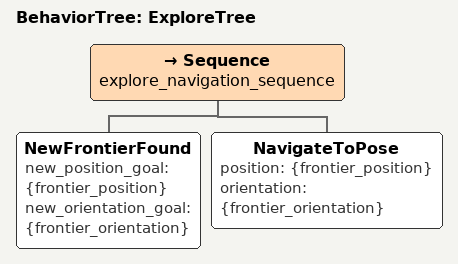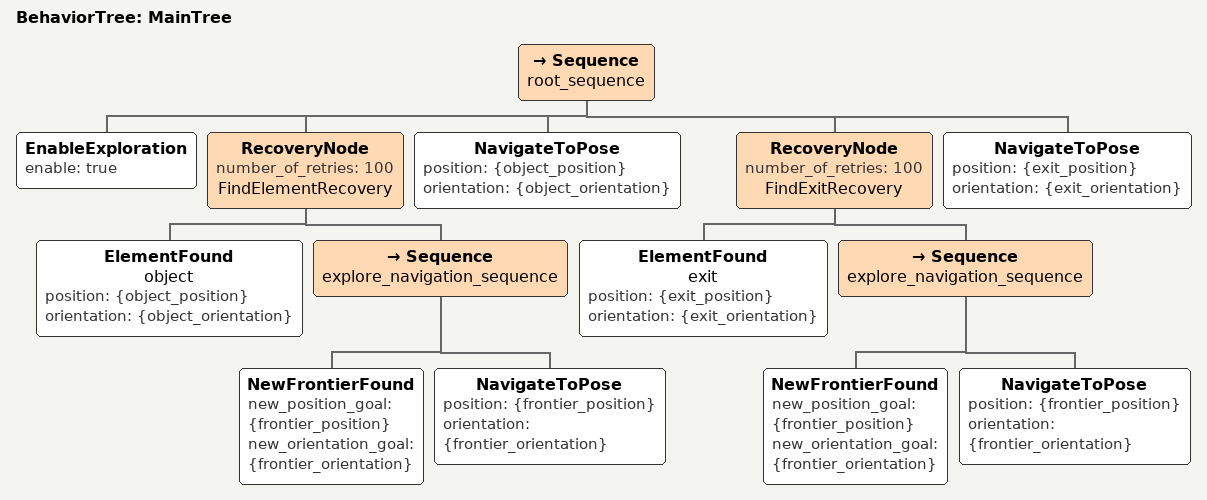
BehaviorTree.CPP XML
<!--
  This Behavior Tree manage navigation in order to find an object
-->
<root main_tree_to_execute="MainTree">

  <BehaviorTree ID="ExploreTree">
      <Sequence name="explore_navigation_sequence">
          <NewFrontierFound new_position_goal="{frontier_position}" new_orientation_goal="{frontier_orientation}"/>
          <NavigateToPose position="{frontier_position}" orientation="{frontier_orientation}"/>
      </Sequence>
  </BehaviorTree>

  <BehaviorTree ID="MainTree">
      <Sequence name="root_sequence">
          <!-- InitializeNavigation timeout_s="{timeout_s}" /-->
          <!-- Set this value at task_monitor! -->
          <EnableExploration enable="true"/>
          <!-- Maybe we can change this by a DoWhile as we don't want to have a specific number of retries -->
          <RecoveryNode number_of_retries="100" name="FindElementRecovery">
              <ElementFound name="object" position="{object_position}" orientation="{object_orientation}"/>
              <!--SubTree ID="ExploreTree"/-->
              <Sequence name="explore_navigation_sequence">
                    <NewFrontierFound new_position_goal="{frontier_position}" new_orientation_goal="{frontier_orientation}"/>
                    <NavigateToPose position="{frontier_position}" orientation="{frontier_orientation}"/>
              </Sequence>
          </RecoveryNode>
          <!-- Pick up element, navigate right now -->
          <NavigateToPose position="{object_position}" orientation="{object_orientation}"/>
          <RecoveryNode number_of_retries="100" name="FindExitRecovery">
              <ElementFound name="exit" position="{exit_position}" orientation="{exit_orientation}"/>
              <Sequence name="explore_navigation_sequence">
                    <NewFrontierFound new_position_goal="{frontier_position}" new_orientation_goal="{frontier_orientation}"/>
                    <NavigateToPose position="{frontier_position}" orientation="{frontier_orientation}"/>
              </Sequence>
          </RecoveryNode>
          <NavigateToPose position="{exit_position}" orientation="{exit_orientation}"/>
          <!--AllElementFound/ -->
      </Sequence>
  </BehaviorTree>

</root>
